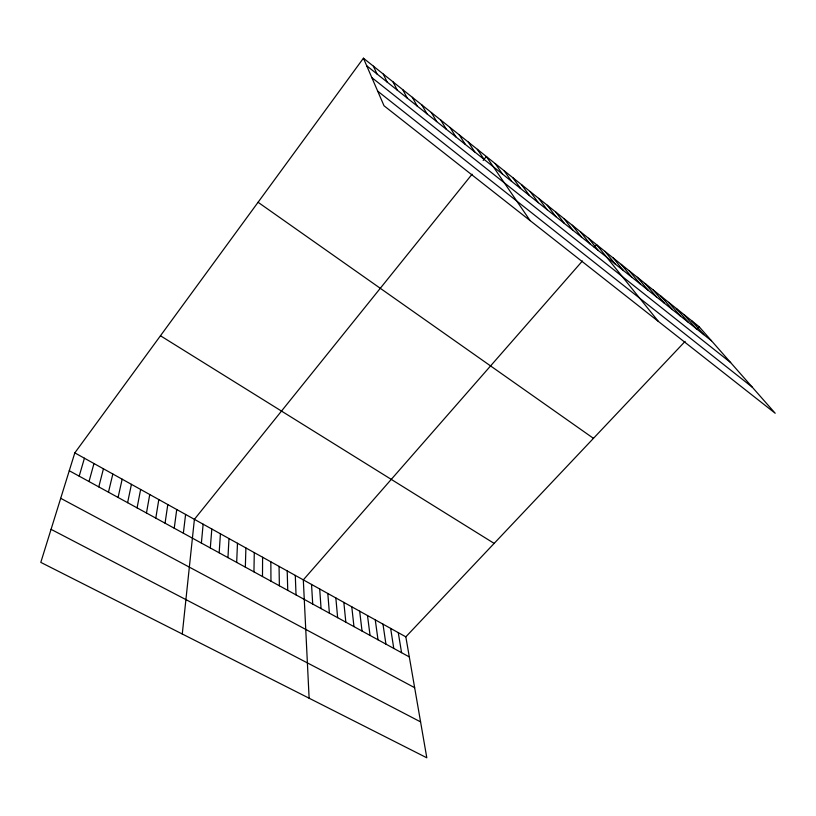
<?xml version="1.0" encoding="UTF-8"?>
<svg xmlns="http://www.w3.org/2000/svg" width="816" height="816" viewBox="0 0 816 816"><rect width="100%" height="100%" fill="white"/><g stroke="black" fill="none" stroke-linecap="round" stroke-linejoin="round"><path stroke-width="1.22" d="M262.487 576.535L262.599 557.236M253.949 571.853L254.276 552.616M245.341 567.14L245.902 547.964M236.681 562.397L237.476 543.272M227.96 557.624L228.98 538.56M219.167 552.809L220.422 533.797M210.314 547.964L211.813 529.013M201.389 543.079L203.133 524.188M182.274 634.001L194.402 519.333L472.087 174.206M183.355 533.205L185.599 514.447M174.236 528.207L176.735 509.521M165.056 523.178L167.8 504.553M155.795 518.109L158.814 499.555M146.472 512.999L149.746 494.527M137.078 507.858L140.627 489.457M127.612 502.676L131.427 484.347M118.075 497.454L122.165 479.196M108.457 492.191L112.843 474.014M98.777 486.887L103.438 468.792M89.015 481.542L93.973 463.529M79.183 476.156L84.425 458.225M74.817 452.88L40.8 562.377L426.809 757.799L405.827 636.837L74.817 452.88L363.426 58.201L699.047 326.635L775.2 413.253L384.03 105.784L363.426 58.201M483.164 160.456L486.336 156.509L530.104 220.606M582.42 260.977L303.317 579.87L309.121 698.221M594.262 247.442L596.639 244.729L658.39 321.443M405.827 636.837L685.103 341.394M696.425 329.419L699.047 326.635M51.061 529.339L420.577 721.885M60.7 498.311L414.65 687.684M69.268 470.73L409.316 656.931M160.456 335.764L494.149 543.395M258.07 202.276L593.456 438.345M377.686 91.127L752.24 387.141M371.821 77.591L730.657 362.59M366.7 65.759L711.47 340.772M691.54 320.627L703.8 334.642M683.971 314.578L696.058 328.471M676.342 308.479L688.255 322.249M668.651 302.328L680.391 315.976M660.899 296.126L672.455 309.652M653.096 289.884L664.469 303.277M645.221 283.58L656.411 296.84M637.286 277.236L648.281 290.363M629.289 270.841L640.091 283.825M621.221 264.394L631.829 277.246M613.091 257.887L623.506 270.596M604.901 251.338L615.101 263.905M588.56 238.262L598.352 250.532M580.411 231.754L589.999 243.872M572.2 225.185L581.573 237.15M563.927 218.566L573.077 230.377M555.584 211.885L564.519 223.543M547.169 205.163L555.88 216.658M538.693 198.38L547.169 209.712M530.145 191.546L538.397 202.715M521.526 184.651L529.543 195.646M512.836 177.704L520.608 188.527M504.074 170.697L511.601 181.346M495.241 163.628L502.523 174.094M477.36 149.318L484.123 159.426M468.302 142.076L474.8 151.99M459.163 134.773L465.406 144.493M449.953 127.408L455.92 136.925M440.671 119.983L446.352 129.295M431.307 112.486L436.703 121.604M421.852 104.927L426.972 113.832M412.325 97.308L417.149 105.998M402.716 89.617L407.235 98.093M393.016 81.865L397.239 90.117M383.245 74.052L387.151 82.079M373.381 66.157L376.972 73.96M398.269 632.635L401.574 652.688M390.65 628.402L393.771 648.424M382.979 624.138L385.927 644.12M375.258 619.844L378.012 639.795M367.486 615.529L370.056 635.429M359.662 611.174L362.039 631.043M351.778 606.798L353.96 626.617M343.842 602.392L345.831 622.169M335.845 597.944L337.64 617.681M327.808 593.477L329.389 613.163M319.699 588.968L321.076 608.614M311.539 584.44L312.712 604.034M295.29 575.402L296.035 594.905M287.201 570.904L287.742 590.356M279.052 566.386L279.378 585.786M270.851 561.826L270.963 581.176"/></g></svg>
